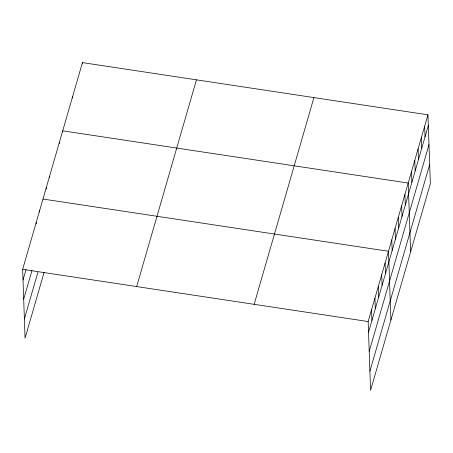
<?xml version="1.0" encoding="UTF-8"?>
<svg xmlns="http://www.w3.org/2000/svg" width="453" height="453" viewBox="0 0 453 453"><rect width="100%" height="100%" fill="white"/><g stroke="black" fill="none" stroke-linecap="round" stroke-linejoin="round"><path stroke-width="0.68" d="M44.066 272.44L25.057 338.176L22.65 269.337L82.435 62.605L427.943 114.824L430.35 183.663L370.565 390.395L368.164 321.556L427.943 114.824M23.024 279.971L26.031 269.558M23.692 299.178L31.976 270.543M24.383 318.969L37.933 272.111M136.67 286.568L196.455 79.836M254.144 304.325L313.929 97.593M368.532 332.196L428.317 125.464M369.206 351.403L428.991 144.671M369.897 371.194L429.682 164.456M42.978 199.048L388.487 251.268L390.894 320.107M22.65 269.337L368.164 321.556M424.659 126.194L425.027 136.834M421.369 137.565L421.743 148.205M418.079 148.935L418.453 159.575M414.795 160.305L415.163 170.945M411.505 171.676L411.879 182.316M410.622 251.885L408.215 183.046L62.707 130.826L62.752 132.151M404.931 194.416L405.299 205.056M401.641 205.787L402.015 216.426M398.351 217.157L398.725 227.797M395.067 228.527L395.435 239.167M391.777 239.897L392.151 250.537M385.101 262.983L385.475 273.623M381.715 274.699L382.083 285.339M378.323 286.415L378.697 297.049M374.937 298.131L375.31 308.765M371.551 309.841L371.919 320.481M82.435 62.605L82.48 63.93M72.571 96.716L72.616 98.041M59.417 142.197L59.462 143.522M49.553 176.308L49.598 177.633M46.263 187.678L46.314 189.003M39.587 210.758L39.638 212.089M36.2 222.474L36.246 223.805"/></g></svg>
